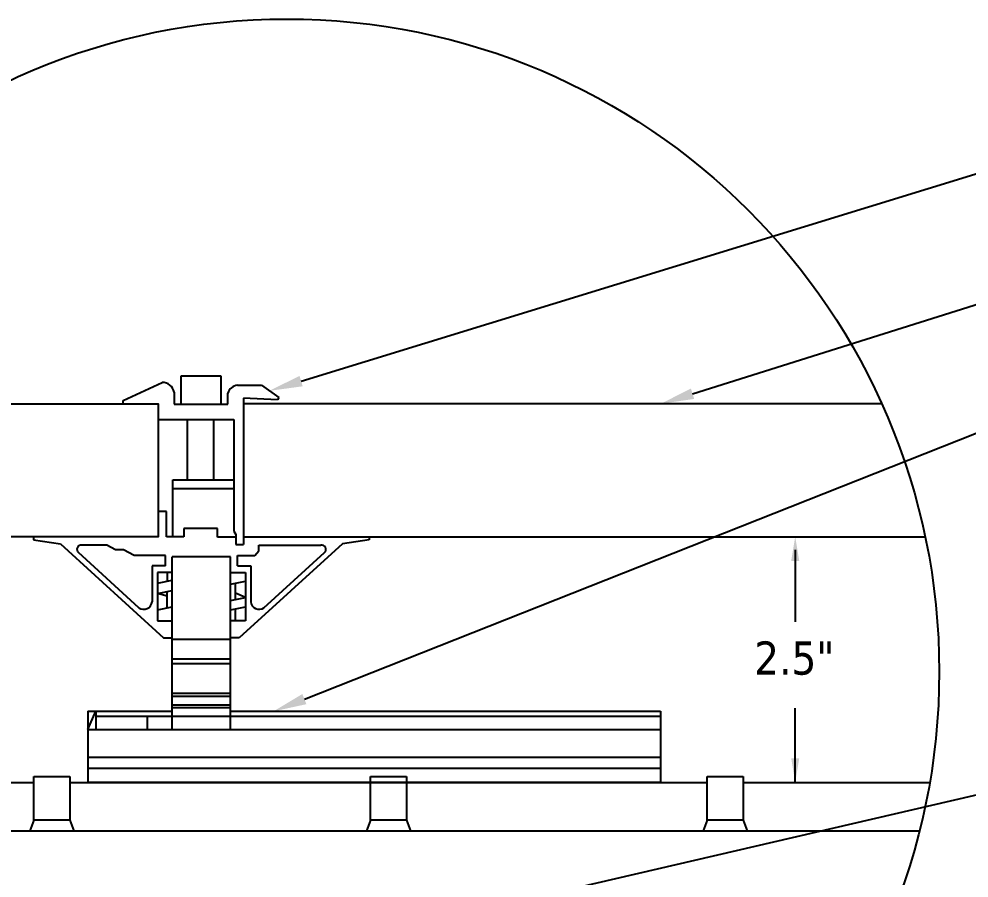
# Model space of a CAD drawing. Header units: inches. Extents: x 10 to 190, y 5 to 37.
# Drawn here: x 142.52 to 152.36, y 10.82 to 19.72 of the extents above; entities that cross this region are included whole.
import ezdxf
from ezdxf import colors
from ezdxf.entities.mleader import LeaderData, LeaderLine
from ezdxf.math import Vec2, Vec3

# ---------------------------------------------------------------- set-up
doc = ezdxf.new("R2010")
doc.units = ezdxf.units.IN
doc.header["$MEASUREMENT"] = 0
doc.styles.add('Tahoma', font='tahoma.ttf')

msp = doc.modelspace()

# ---------------------------------------------------------------- linework, layer by layer
for p, q in [((143.6002, 15.7653), (144.0039, 15.9515)), ((144.1998, 15.7258), (144.1998, 16.021)), ((144.1998, 16.021), (144.6111, 16.021)), ((144.6111, 16.021), (144.6111, 15.7258)), ((144.1269, 15.8519), (144.1269, 15.7258)), ((144.7849, 15.9233), (145.0321, 15.9233)), ((145.0321, 15.9233), (145.2124, 15.7983)), ((143.6002, 15.7324), (143.6002, 15.7653)), ((144.6837, 15.7258), (144.6837, 15.8416)), ((145.1975, 15.7721), (144.8458, 15.7883)), ((144.8458, 15.7883), (144.8458, 14.2723)), ((145.2124, 15.7983), (145.1975, 15.7721)), ((144.1269, 15.7258), (144.6837, 15.7258)), ((143.9626, 15.5681), (144.7467, 15.5681)), ((144.2658, 14.9447), (144.2658, 15.5681)), ((144.5397, 14.9447), (144.5397, 15.5681)), ((144.7467, 15.5681), (144.7467, 14.4118)), ((144.1131, 14.3545), (144.1131, 14.9447)), ((144.1131, 14.9447), (144.7467, 14.9447)), ((144.1131, 14.8551), (144.7467, 14.8551)), ((144.0479, 14.6142), (143.9626, 14.6142)), ((144.0479, 14.3545), (144.0479, 14.6142)), ((144.5789, 14.4397), (144.2273, 14.4397)), ((144.2273, 14.4397), (144.2273, 14.3545)), ((144.5789, 14.3501), (144.5789, 14.4397)), ((144.7467, 14.4118), (144.7664, 14.3781)), ((144.7664, 14.3781), (144.7664, 14.2723)), ((142.6718, 14.3545), (142.6718, 14.3223)), ((142.6718, 14.3223), (142.9501, 14.2791)), ((142.9501, 14.2791), (144.0192, 13.3081)), ((144.2273, 14.3545), (144.0479, 14.3545)), ((144.7664, 14.3501), (144.5789, 14.3501)), ((145.8712, 14.2791), (144.8021, 13.3081)), ((144.8458, 14.3545), (146.1496, 14.3545)), ((146.1496, 14.3223), (145.8712, 14.2791)), ((146.1496, 14.3545), (146.1496, 14.3223)), ((143.7626, 13.6177), (143.1355, 14.1903)), ((143.4296, 14.2682), (143.1739, 14.2682)), ((143.5198, 14.2171), (143.4296, 14.2682)), ((143.6017, 14.2171), (143.5198, 14.2171)), ((143.7121, 14.1592), (143.6017, 14.2171)), ((144.7664, 14.2723), (144.8458, 14.2723)), ((144.9628, 14.1592), (145.0047, 14.2095)), ((145.0047, 14.2095), (145.0047, 14.2682)), ((145.0047, 14.2682), (145.6474, 14.2682)), ((145.0587, 13.6177), (145.6858, 14.1903)), ((150.564, 14.2175), (150.564, 13.4713)), ((144.0384, 14.1592), (143.7121, 14.1592)), ((144.0384, 14.0538), (144.0384, 14.1592)), ((144.7128, 14.1454), (144.1085, 14.1454)), ((144.1085, 12.3559), (144.1085, 14.1454)), ((144.7128, 12.3559), (144.7128, 14.1454)), ((144.7829, 14.0538), (144.7829, 14.1592)), ((144.7829, 14.1592), (144.9628, 14.1592)), ((144.0384, 14.0538), (143.8993, 14.0538)), ((143.8993, 14.0538), (143.8993, 13.68)), ((144.1085, 13.9827), (143.9544, 13.9827)), ((143.9544, 13.9827), (143.9544, 13.4828)), ((144.0589, 13.8951), (144.0589, 13.9827)), ((144.7128, 13.9827), (144.8669, 13.9827)), ((144.7829, 14.0538), (144.922, 14.0538)), ((144.8669, 13.9827), (144.8669, 13.4828)), ((144.922, 14.0538), (144.922, 13.68)), ((143.9544, 13.8741), (144.1085, 13.905)), ((144.7128, 13.8637), (144.8669, 13.8945)), ((143.9544, 13.7653), (144.1085, 13.7962)), ((144.0569, 13.616), (144.0569, 13.7858)), ((144.763, 13.7041), (144.763, 13.8737)), ((144.0569, 13.7394), (143.9544, 13.7653)), ((144.7128, 13.694), (144.8669, 13.7249)), ((144.8669, 13.7249), (144.763, 13.7682)), ((143.9544, 13.5955), (144.1085, 13.6264)), ((144.7128, 13.5955), (144.8669, 13.6264)), ((144.7635, 13.4828), (144.7635, 13.6057)), ((143.9544, 13.4828), (144.1085, 13.4828)), ((144.8669, 13.4828), (144.7128, 13.4828)), ((144.0192, 13.3081), (144.1085, 13.3081)), ((144.8021, 13.3081), (144.7128, 13.3081)), ((144.7128, 13.2884), (144.1085, 13.2884)), ((144.7128, 13.0857), (144.1085, 13.0857)), ((144.7128, 13.0381), (144.1085, 13.0381)), ((144.7128, 12.7303), (144.1085, 12.7303)), ((144.7128, 12.6986), (144.1085, 12.6986)), ((144.7128, 12.6109), (144.1085, 12.6109)), ((143.2342, 12.5456), (144.1085, 12.5456)), ((143.2342, 12.5456), (143.2342, 11.8091)), ((143.2342, 12.3559), (143.3158, 12.5456)), ((143.3158, 12.5456), (143.3158, 12.3559)), ((144.7128, 12.5828), (144.1085, 12.5828)), ((144.7128, 12.5456), (149.1663, 12.5456)), ((149.1663, 12.5456), (149.1663, 11.8091)), ((150.564, 11.8091), (150.564, 12.5779)), ((143.3158, 12.4958), (149.1663, 12.4958)), ((143.8511, 12.3559), (143.8511, 12.4958)), ((143.2342, 12.3559), (149.1663, 12.3559)), ((143.2342, 12.0699), (149.1663, 12.0699)), ((143.2342, 11.958), (149.1663, 11.958)), ((142.6744, 11.4176), (142.6744, 11.8689)), ((142.6744, 11.8689), (143.0466, 11.8689)), ((143.0466, 11.8689), (143.0466, 11.4176)), ((146.1632, 11.4176), (146.1632, 11.8689)), ((146.1632, 11.8689), (146.5354, 11.8689)), ((146.5354, 11.8689), (146.5354, 11.4176)), ((149.6519, 11.4176), (149.6519, 11.8689)), ((149.6519, 11.8689), (150.0241, 11.8689)), ((150.0241, 11.8689), (150.0241, 11.4176)), ((139.5579, 11.8091), (142.6744, 11.8091)), ((143.0466, 11.8091), (146.1632, 11.8091)), ((146.5354, 11.8091), (149.6519, 11.8091)), ((150.0241, 11.8091), (151.9579, 11.8091)), ((142.6744, 11.4176), (142.6324, 11.3086)), ((143.0466, 11.4176), (142.6744, 11.4176)), ((143.0466, 11.4176), (142.6744, 11.4176)), ((143.0466, 11.4176), (143.0886, 11.3086)), ((146.1632, 11.4176), (146.1212, 11.3086)), ((146.5354, 11.4176), (146.1632, 11.4176)), ((146.5354, 11.4176), (146.5774, 11.3086)), ((149.6519, 11.4176), (149.6099, 11.3086)), ((150.0241, 11.4176), (149.6519, 11.4176)), ((150.0241, 11.4176), (150.0661, 11.3086)), ((138.7382, 11.3086), (151.8521, 11.3086))]:
    msp.add_line(p, q)
at = {"lineweight": 30}
msp.add_line((143.2342, 11.8091), (149.1663, 11.8091), dxfattribs=at)
at = {"color": 3}
for points in [[(139.1303, 15.7324), (143.9626, 15.7324), (143.9626, 14.3545), (138.6803, 14.3545)], [(151.4599, 15.7324), (144.8482, 15.7324), (144.8482, 14.3545), (151.9099, 14.3545)]]:
    msp.add_lwpolyline(points, dxfattribs=at)
msp.add_circle((145.2951, 12.9566), 6.7609)
for centre, radius, start, end in [((144.0096, 15.8329), 0.1188, 9.22134, 92.7476), ((144.7922, 15.8107), 0.1128, 93.74645, 164.12748), ((143.166, 14.2237), 0.0452, 79.92239, 227.59815), ((145.6553, 14.2237), 0.0452, 312.40185, 100.07761), ((143.8123, 13.6897), 0.0875, 235.35042, 353.64863), ((145.009, 13.6897), 0.0875, 186.35137, 304.64958)]:
    msp.add_arc(centre, radius, start, end)
for points in [[(150.5223, 14.1045), (150.6057, 14.1045), (150.564, 14.3545)], [(150.5223, 12.0591), (150.6057, 12.0591), (150.564, 11.8091)]]:
    msp.add_solid(points)

# ---------------------------------------------------------------- texts
at = {"insert": (150.5371, 13.2697), "char_height": 0.34375, "attachment_point": 1, "style": 'Tahoma'}
msp.add_mtext('\\A1;\\pi-0.39881;2.5"', dxfattribs=at)

# ---------------------------------------------------------------- leaders
ml = msp.add_multileader_mtext('Standard')
ml.set_content('SFM MICRORAIL', color=256, style='Tahoma')
ml.set_leader_properties()
ml.build(insert=Vec2(0, 0))
ml.multileader.update_dxf_attribs({"dogleg_length": 0.36, "arrow_head_size": 0.3438, "scale": 4})
ctx = ml.context
ctx.base_point, ctx.scale, ctx.char_height, ctx.arrow_head_size, ctx.landing_gap_size, ctx.plane_origin = Vec3(154.8188, 18.2372), 4, 0.34375, 0.3438, 0.495, Vec3(150.1211, 13.7406)
notes = []
notes.append((ctx, [(0, (1, 1, 0), (152.8388, 18.2372), (1, 0), 1.98, [(0, [(145.1151, 15.8657)], 0, [])])]))
ctx.mtext.insert, ctx.mtext.flow_direction = Vec3(155.3138, 18.4127), 5
ml = msp.add_multileader_mtext('Standard')
ml.set_content('PV MODULE', color=256, style='Tahoma')
ml.set_leader_properties()
ml.build(insert=Vec2(0, 0))
ml.multileader.update_dxf_attribs({"dogleg_length": 0.36, "arrow_head_size": 0.3438, "scale": 4})
ctx = ml.context
ctx.base_point, ctx.scale, ctx.char_height, ctx.arrow_head_size, ctx.landing_gap_size, ctx.plane_origin = Vec3(154.8228, 16.8889), 4, 0.34375, 0.3438, 0.495, Vec3(150.892, 16.6344)
notes.append((ctx, [(0, (1, 1, 0), (152.8428, 16.8889), (1, 0), 1.98, [(0, [(149.1722, 15.7324)], 0, [])])]))
ctx.mtext.insert, ctx.mtext.width, ctx.mtext.flow_direction = Vec3(155.3178, 17.0644), 6.799278, 5
ml = msp.add_multileader_mtext('Standard')
ml.set_content('SFM SLIDER', color=256, style='Tahoma')
ml.set_leader_properties()
ml.build(insert=Vec2(0, 0))
ml.multileader.update_dxf_attribs({"dogleg_length": 0.36, "arrow_head_size": 0.3438, "scale": 4})
ctx = ml.context
ctx.base_point, ctx.scale, ctx.char_height, ctx.arrow_head_size, ctx.landing_gap_size, ctx.plane_origin = Vec3(154.8228, 15.5891), 4, 0.34375, 0.3438, 0.495, Vec3(150.892, 15.3346)
notes.append((ctx, [(0, (1, 1, 0), (152.8428, 15.5891), (1, 0), 1.98, [(0, [(145.158, 12.5456)], 0, [])])]))
ctx.mtext.insert, ctx.mtext.width, ctx.mtext.flow_direction = Vec3(155.3178, 15.7641), 6.799278, 5
ml = msp.add_multileader_mtext('Standard')
ml.set_content('ROOF DECK / MEMBRANE', color=256, style='Tahoma')
ml.set_leader_properties()
ml.build(insert=Vec2(0, 0))
ml.multileader.update_dxf_attribs({"dogleg_length": 0.36, "arrow_head_size": 0.3438, "scale": 4})
ctx = ml.context
ctx.base_point, ctx.scale, ctx.char_height, ctx.arrow_head_size, ctx.landing_gap_size, ctx.plane_origin = Vec3(111.3559, 11.8081), 4, 0.34375, 0.3438, 0.495, Vec3(107.4297, 3.5769)
notes.append((ctx, [(0, (1, 1, 0), (109.9105, 11.8081), (1, 0), 1.4454, [(0, [(106.6056, 10.8875)], 0, [])])]))
ctx.mtext.insert, ctx.mtext.width, ctx.mtext.flow_direction = Vec3(111.8509, 12.0174), 8.692227, 5
ml = msp.add_multileader_mtext('Standard')
ml.set_content('ECOFASTEN W-TILE FLASHING', color=256, style='Tahoma')
ml.set_leader_properties()
ml.build(insert=Vec2(0, 0))
ml.multileader.update_dxf_attribs({"dogleg_length": 0.36, "arrow_head_size": 0.3438, "scale": 4})
ctx = ml.context
ctx.base_point, ctx.scale, ctx.char_height, ctx.arrow_head_size, ctx.landing_gap_size, ctx.plane_origin = Vec3(154.832, 11.7461), 4, 0.34375, 0.3438, 0.495, Vec3(153.7745, 11.8914)
notes.append((ctx, [(0, (1, 1, 0), (152.7285, 11.7461), (1, 0), 2.1035, [(0, [(146.0646, 10.2033)], 0, [])])]))
ctx.mtext.insert, ctx.mtext.flow_direction = Vec3(155.327, 11.9215), 5
for ctx, leaders in notes:
    for number, flags, end, landing, length, lines in leaders:
        leader = LeaderData()
        leader.index, (leader.has_last_leader_line, leader.has_dogleg_vector, leader.attachment_direction) = number, flags
        leader.last_leader_point, leader.dogleg_vector, leader.dogleg_length = Vec3(end), Vec3(landing), length
        for number, points, colour, breaks in lines:
            line = LeaderLine()
            line.index, line.vertices, line.color, line.breaks = number, Vec3.list(points), colors.encode_raw_color(colour), breaks
            leader.lines.append(line)
        ctx.leaders.append(leader)

doc.saveas('drawing.dxf')
